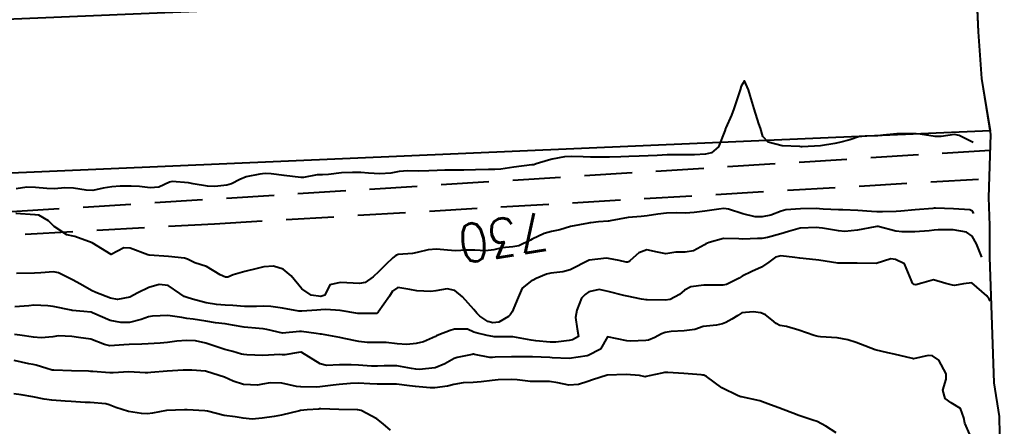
# Model space of a CAD drawing. Header units: metres. Extents: x 298520 to 308411, y 7433745 to 7450750.
# Drawn here: x 304980.6 to 305083, y 7438979.2 to 7439021.7 of the extents above; entities that cross this region are included whole.
import ezdxf
from ezdxf.enums import TextEntityAlignment as Align

# ---------------------------------------------------------------- set-up
doc = ezdxf.new("R2010")
doc.units = ezdxf.units.M
doc.header["$LTSCALE"] = 10
doc.linetypes.add('DASHED', pattern=[0.75, 0.5, -0.25])
for name, color, linetype in [('Area', 45, 'Continuous'), ('Cotas', 45, 'Continuous'), ('Curvas de Nivel 1m', 11, 'Continuous'), ('Curvas de Nivel 5m', 15, 'Continuous'), ('Edificações', 30, 'Continuous'), ('Vias Secundárias', 230, 'DASHED')]:
    doc.layers.add(name, color=color, linetype=linetype)
doc.styles.add('Style-STANDARD', font='STANDARD.shx')

msp = doc.modelspace()

# ---------------------------------------------------------------- linework, layer by layer
at = {"layer": 'Area'}
msp.add_polyline3d([(305071.31, 7439090.26, 754.42), (305072.44, 7439084.03, 750.11), (305073.62, 7439076.82, 751.5), (305073.69, 7439074.1, 749.09), (305075.25, 7439061.37, 739.91), (305077.88, 7439045.01, 740.68), (305079.33, 7439036.11, 742.21), (305079.69, 7439033.22, 734.97), (305080.49, 7439027.68, 731.35), (305080.79, 7439020.4, 735.93), (305081.15, 7439015.51, 735.6), (305082.1, 7439009.65, 731.18), (305081.87, 7439003.09, 730.85), (305082, 7439000.17, 729.77), (305082, 7438996.84, 728.74), (305082.44, 7438983.71, 727.3), (305082.98, 7438980.2, 727.14), (305083.02, 7438978.31, 726.96)], dxfattribs=at)
at = {"layer": 'Curvas de Nivel 1m', "flags": 128}
for points, elevation in [([(305080.29, 7439008.84), (305078.82, 7439009.57), (305078.31, 7439009.68), (305076.94, 7439009.46), (305076.3, 7439009.45), (305074.73, 7439009.7), (305074.31, 7439009.74), (305072.71, 7439009.75), (305072.31, 7439009.73), (305070.88, 7439009.6), (305070.3, 7439009.53), (305069, 7439009.5), (305068.3, 7439009.41), (305067.39, 7439009.12), (305066.3, 7439008.82), (305065.82, 7439008.72), (305064.3, 7439008.5), (305062.4, 7439008.39), (305062.29, 7439008.39), (305062.16, 7439008.41), (305060.29, 7439008.5), (305058.83, 7439008.85), (305058.3, 7439009.47), (305058.03, 7439010.33), (305057.87, 7439010.78), (305057.37, 7439012.34), (305056.96, 7439013.74), (305056.8, 7439014.35), (305056.37, 7439015.28), (305056.02, 7439014.7), (305055.91, 7439014.35), (305055.54, 7439013.17), (305055.25, 7439012.36), (305055, 7439011.69), (305054.43, 7439010.37), (305054.39, 7439010.29), (305054.31, 7439010.04), (305053.65, 7439008.38), (305052.92, 7439007.75), (305052.28, 7439007.61), (305051.14, 7439007.55), (305050.28, 7439007.55), (305049.17, 7439007.55), (305048.28, 7439007.53), (305047.25, 7439007.49), (305046.28, 7439007.45), (305045.34, 7439007.42), (305044.28, 7439007.37), (305043.45, 7439007.33), (305042.27, 7439007.31), (305041.51, 7439007.29), (305040.27, 7439007.29), (305039.5, 7439007.33), (305038.27, 7439007.37), (305037.54, 7439007.32), (305036.27, 7439007.08), (305035.87, 7439006.99), (305034.59, 7439006.61), (305034.36, 7439006.51), (305034.26, 7439006.49), (305034.14, 7439006.49), (305032.26, 7439006.24), (305030.88, 7439006.03), (305030.26, 7439006), (305029.59, 7439006.01), (305028.26, 7439005.97), (305027.03, 7439005.93), (305026.26, 7439005.93), (305025.04, 7439005.94), (305024.25, 7439005.89), (305023.37, 7439005.86), (305022.25, 7439005.85), (305021.16, 7439005.86), (305020.25, 7439005.8), (305019.4, 7439005.64), (305018.25, 7439005.55), (305017.07, 7439005.64), (305016.25, 7439005.7), (305015.38, 7439005.71), (305014.25, 7439005.66), (305012.88, 7439005.5), (305012.25, 7439005.47), (305011.69, 7439005.45), (305010.25, 7439005.17), (305009.99, 7439005.16), (305008.25, 7439005.37), (305006.87, 7439005.56), (305006.25, 7439005.59), (305005.68, 7439005.52), (305004.25, 7439005.24), (305003.62, 7439004.98), (305002.73, 7439004.5), (305002.23, 7439004.39), (305000.99, 7439004.25), (305000.23, 7439004.26), (304998.74, 7439004.53), (304998.24, 7439004.61), (304996.53, 7439004.77), (304996.24, 7439004.69), (304995.15, 7439004.16), (304994.23, 7439004.09), (304993.12, 7439004.22), (304992.23, 7439004.28), (304991.09, 7439004.27), (304990.23, 7439004.19), (304989.33, 7439004.05), (304988.22, 7439003.83), (304987.55, 7439003.85), (304986.23, 7439004.07), (304985.31, 7439004.11), (304984.22, 7439004), (304983.44, 7439004.01), (304982.23, 7439004.14), (304981.32, 7439004.16), (304980.22, 7439004)], 731), ([(305081.19, 7438996.84), (305080.63, 7438998.23), (305080.18, 7438999.03), (305079.58, 7438999.47), (305078.19, 7438999.72), (305076.6, 7438999.69), (305076.19, 7438999.66), (305075.68, 7438999.61), (305074.19, 7438999.49), (305072.84, 7438999.49), (305072.19, 7438999.58), (305070.33, 7439000.04), (305070.19, 7439000.05), (305070.04, 7439000.03), (305068.19, 7438999.67), (305066.86, 7438999.55), (305066.19, 7438999.61), (305064.54, 7438999.89), (305064.19, 7438999.93), (305063.88, 7438999.95), (305062.19, 7438999.87), (305060.96, 7438999.52), (305060.18, 7438999.29), (305058.76, 7438998.91), (305058.18, 7438998.81), (305057.71, 7438998.8), (305056.18, 7438998.74), (305055.77, 7438998.76), (305054.18, 7438998.81), (305052.66, 7438998.39), (305052.33, 7438998.24), (305052.17, 7438998.14), (305051.05, 7438997.53), (305050.16, 7438997.39), (305049.2, 7438997.39), (305048.15, 7438997.2), (305047.26, 7438997.36), (305046.16, 7438997.63), (305045.32, 7438997.31), (305044.41, 7438996.49), (305044.25, 7438996.38), (305044.14, 7438996.34), (305043.99, 7438996.34), (305043.28, 7438996.5), (305042.15, 7438996.72), (305041.94, 7438996.73), (305040.14, 7438996.54), (305038.13, 7438995.53), (305037.38, 7438995.33), (305036.13, 7438995.18), (305035.66, 7438995.06), (305034.59, 7438994.61), (305034.27, 7438994.46), (305034.12, 7438994.4), (305033.13, 7438993.61), (305032.71, 7438992.63), (305032.08, 7438991.14), (305031.88, 7438990.83), (305031.7, 7438990.64), (305030.67, 7438990.05), (305030.07, 7438989.98), (305029.52, 7438990.12), (305028.68, 7438990.68), (305028.4, 7438991), (305028.08, 7438991.38), (305026.89, 7438992.7), (305026.1, 7438993.37), (305025.29, 7438993.53), (305024.1, 7438993.34), (305023.56, 7438993.28), (305022.1, 7438993.33), (305021.38, 7438993.49), (305020.11, 7438993.67), (305019.58, 7438993.3), (305019.26, 7438992.79), (305018.08, 7438991.1), (305017.9, 7438990.98), (305016.07, 7438990.95), (305015.95, 7438990.96), (305014.08, 7438991.28), (305012.6, 7438991.4), (305012.08, 7438991.36), (305011.64, 7438991.32), (305010.08, 7438991.21), (305009.76, 7438991.22), (305008.08, 7438991.51), (305006.83, 7438991.69), (305006.08, 7438991.73), (305005.34, 7438991.7), (305004.08, 7438991.71), (305002.89, 7438991.8), (305002.08, 7438991.85), (305001.18, 7438991.91), (305000.08, 7438992.09), (304998.65, 7438992.48), (304998.09, 7438992.62), (304997.78, 7438992.74), (304997.33, 7438993.05), (304996.11, 7438993.9), (304995.18, 7438994), (304994.1, 7438993.68), (304992.95, 7438993.11), (304992.1, 7438992.68), (304990.81, 7438992.42), (304990.09, 7438992.56), (304988.54, 7438993.16), (304988.11, 7438993.37), (304986.96, 7438994.03), (304986.12, 7438994.49), (304984.66, 7438995.2), (304984.12, 7438995.32), (304982.79, 7438995.23), (304982.12, 7438995.17), (304980.25, 7438995.13)], 729), ([(305082.05, 7438992.27), (305082.02, 7438992.34), (305081.96, 7438992.46), (305081.72, 7438992.81), (305080.12, 7438994.17), (305079.28, 7438994.07), (305078.31, 7438993.9), (305078.12, 7438993.91), (305077.43, 7438994.1), (305076.13, 7438994.49), (305074.91, 7438994.13), (305074.29, 7438993.96), (305074.12, 7438993.99), (305073.92, 7438994.14), (305073.79, 7438994.48), (305073.11, 7438996.15), (305072.15, 7438996.62), (305071.66, 7438996.66), (305070.14, 7438996.18), (305068.14, 7438996.21), (305066.14, 7438996.23), (305064.15, 7438996.53), (305063.84, 7438996.56), (305062.15, 7438996.73), (305061.64, 7438996.8), (305060.15, 7438996.98), (305059.61, 7438996.85), (305058.9, 7438996.32), (305058.14, 7438995.81), (305057.13, 7438995.34), (305056.13, 7438994.85), (305055.81, 7438994.67), (305055.2, 7438994.36), (305054.48, 7438994), (305054.12, 7438993.91), (305052.58, 7438993.93), (305052.12, 7438993.93), (305050.77, 7438993.75), (305050.11, 7438993.41), (305049.57, 7438992.96), (305048.58, 7438992.44), (305048.09, 7438992.37), (305046.18, 7438992.38), (305046.09, 7438992.39), (305045.6, 7438992.47), (305044.1, 7438992.77), (305043.76, 7438992.83), (305042.1, 7438993.28), (305041.17, 7438993.46), (305040.1, 7438993.23), (305039.7, 7438992.95), (305039.33, 7438992.55), (305038.84, 7438991.32), (305038.71, 7438990.56), (305038.88, 7438989.38), (305039.03, 7438988.56), (305038.39, 7438988.23), (305038.05, 7438988.15), (305036.66, 7438987.97), (305036.04, 7438987.98), (305034.54, 7438988.11), (305034.05, 7438988.18), (305032.16, 7438988.53), (305032.05, 7438988.54), (305030.18, 7438988.53), (305030.05, 7438988.55), (305029.46, 7438988.67), (305028.3, 7438988.93), (305028.06, 7438989.03), (305027.41, 7438989.34), (305026.06, 7438989.33), (305025.59, 7438989.18), (305024.4, 7438988.73), (305024.16, 7438988.62), (305024.05, 7438988.56), (305022.8, 7438988), (305022.04, 7438987.84), (305021.08, 7438987.73), (305020.04, 7438987.79), (305018.91, 7438987.93), (305018.04, 7438987.95), (305016.92, 7438987.94), (305016.04, 7438988.04), (305014.52, 7438988.37), (305014.05, 7438988.47), (305012.13, 7438988.8), (305012.05, 7438988.81), (305011.57, 7438988.88), (305010.05, 7438989.09), (305009.86, 7438989.09), (305008.05, 7438988.92), (305006.42, 7438989.31), (305006.06, 7438989.36), (305005.62, 7438989.39), (305004.06, 7438989.54), (305002.83, 7438989.76), (305002.06, 7438989.88), (305001.07, 7438990), (305000.06, 7438990.15), (304998.74, 7438990.36), (304998.07, 7438990.45), (304997.55, 7438990.53), (304996.07, 7438990.75), (304994.47, 7438990.69), (304994.07, 7438990.6), (304993.3, 7438990.33), (304992.06, 7438990.03), (304991.18, 7438990.01), (304990.06, 7438990.23), (304988.2, 7438991.03), (304988.07, 7438991.1), (304988.02, 7438991.11), (304987.3, 7438991.17), (304986.07, 7438991.29), (304985.96, 7438991.31), (304984.08, 7438991.69), (304983.52, 7438991.78), (304982.08, 7438991.82), (304981.55, 7438991.77), (304980.08, 7438991.65)], 728), ([(305079.94, 7438978.31), (305079.39, 7438979.51), (305079.29, 7438980.07), (305078.94, 7438981.05), (305077.97, 7438981.64), (305077.36, 7438982.1), (305077.12, 7438982.96), (305077.45, 7438984.1), (305077.44, 7438984.67), (305076.69, 7438986.1), (305076.03, 7438986.53), (305075.57, 7438986.57), (305074.02, 7438986.24), (305073.92, 7438986.25), (305072.03, 7438986.7), (305071.34, 7438986.86), (305070.04, 7438987.18), (305068.5, 7438987.75), (305068.05, 7438987.94), (305067.18, 7438988.22), (305066.05, 7438988.42), (305064.32, 7438988.52), (305064.06, 7438988.55), (305063.66, 7438988.66), (305062.06, 7438989.24), (305060.77, 7438989.59), (305060.07, 7438989.72), (305059.68, 7438989.91), (305059.22, 7438990.31), (305058.58, 7438990.83), (305058.08, 7438991.03), (305057.28, 7438991.14), (305056.08, 7438991.02), (305055.66, 7438990.77), (305055.05, 7438990.36), (305054.42, 7438990.01), (305054.07, 7438989.88), (305053.44, 7438989.75), (305052.06, 7438989.59), (305051.17, 7438989.3), (305050.06, 7438989.15), (305048.7, 7438989.08), (305048.06, 7438988.97), (305047.68, 7438988.83), (305046.98, 7438988.46), (305046.33, 7438988.19), (305046.05, 7438988.13), (305044.45, 7438988.08), (305044.05, 7438988.12), (305042.05, 7438988.52), (305041.31, 7438987.25), (305040.02, 7438986.56), (305040.01, 7438986.56), (305039.93, 7438986.54), (305038.02, 7438986.27), (305036.27, 7438986.33), (305036.02, 7438986.36), (305034.19, 7438986.44), (305034.02, 7438986.45), (305033.86, 7438986.45), (305032.02, 7438986.45), (305030.29, 7438986.39), (305030.02, 7438986.37), (305029.74, 7438986.38), (305028.14, 7438986.69), (305028.02, 7438986.71), (305028, 7438986.71), (305027.91, 7438986.69), (305026.34, 7438986.38), (305026.02, 7438986.26), (305025.04, 7438985.7), (305024.01, 7438985.28), (305022.37, 7438985.12), (305022.01, 7438985.14), (305021.55, 7438985.23), (305020.01, 7438985.5), (305018.71, 7438985.5), (305018.01, 7438985.46), (305017.36, 7438985.47), (305016.01, 7438985.56), (305015.24, 7438985.61), (305014.01, 7438985.6), (305012.68, 7438985.54), (305012.01, 7438985.7), (305010.09, 7438986.9), (305010.02, 7438986.93), (305009.99, 7438986.94), (305009.74, 7438986.9), (305008.3, 7438986.64), (305008.02, 7438986.66), (305007.77, 7438986.68), (305006.02, 7438986.59), (305004.34, 7438986.64), (305004.02, 7438986.67), (305003.77, 7438986.73), (305002.87, 7438986.99), (305002.03, 7438987.22), (305001.72, 7438987.31), (305000.04, 7438987.86), (304998.96, 7438988.11), (304998.04, 7438988.14), (304997.03, 7438988.07), (304996.04, 7438987.94), (304995.26, 7438987.85), (304994.03, 7438987.81), (304993.37, 7438987.76), (304992.03, 7438987.73), (304991.47, 7438987.68), (304990.03, 7438987.58), (304989.46, 7438987.72), (304988.04, 7438988.27), (304986.75, 7438988.47), (304986.04, 7438988.55), (304984.63, 7438988.62), (304984.04, 7438988.54), (304982.84, 7438988.43), (304982.04, 7438988.51), (304980.61, 7438988.69), (304980.05, 7438988.76)], 727), ([(305065.94, 7438978.51), (305064.87, 7438979.18), (305063.95, 7438979.67), (305063.52, 7438979.83), (305062.16, 7438980.28), (305061.95, 7438980.34), (305061.86, 7438980.37), (305059.96, 7438981.11), (305059.09, 7438981.43), (305057.97, 7438981.83), (305056.06, 7438982.26), (305055.97, 7438982.27), (305055.71, 7438982.35), (305053.99, 7438983.21), (305052.4, 7438984.39), (305052.11, 7438984.51), (305052, 7438984.53), (305051.84, 7438984.57), (305050.01, 7438984.69), (305048.36, 7438984.8), (305048.01, 7438984.79), (305047.71, 7438984.74), (305046.41, 7438984.47), (305046.1, 7438984.37), (305046, 7438984.36), (305045.4, 7438984.48), (305044, 7438984.58), (305042, 7438984.52), (305040.49, 7438984.04), (305039.99, 7438983.86), (305039.01, 7438983.53), (305037.99, 7438983.48), (305036.84, 7438983.73), (305035.99, 7438983.86), (305034.75, 7438983.85), (305033.99, 7438983.86), (305032.59, 7438984.04), (305031.99, 7438984.08), (305030.61, 7438984.04), (305029.99, 7438983.98), (305028.83, 7438983.83), (305027.99, 7438983.77), (305026.96, 7438983.73), (305025.99, 7438983.55), (305025.33, 7438983.37), (305023.98, 7438983.2), (305023.51, 7438983.2), (305021.98, 7438983.33), (305021.33, 7438983.42), (305019.98, 7438983.57), (305019.21, 7438983.57), (305017.98, 7438983.57), (305017.19, 7438983.61), (305015.99, 7438983.68), (305015.17, 7438983.66), (305013.98, 7438983.55), (305013.37, 7438983.47), (305011.98, 7438983.31), (305011.59, 7438983.28), (305009.99, 7438983.29), (305009.54, 7438983.35), (305007.99, 7438983.68), (305006.77, 7438983.71), (305005.99, 7438983.59), (305005.45, 7438983.49), (305003.99, 7438983.54), (305002.91, 7438983.9), (305002, 7438984.3), (305000.11, 7438984.91), (305000, 7438984.93), (304998.59, 7438985.03), (304998, 7438985.05), (304997.67, 7438985.05), (304996, 7438984.93), (304994.3, 7438984.79), (304994, 7438984.77), (304993.69, 7438984.78), (304992, 7438984.86), (304990.35, 7438984.78), (304990, 7438984.78), (304988.25, 7438984.91), (304988, 7438984.92), (304987.77, 7438984.93), (304986, 7438984.97), (304984.15, 7438985.06), (304984, 7438985.06), (304983.87, 7438985.08), (304983.42, 7438985.22), (304982.32, 7438985.55), (304982.01, 7438985.62), (304981.53, 7438985.72), (304980.01, 7438986.04)], 726)]:
    msp.add_lwpolyline(points, dxfattribs=dict(at, elevation=elevation))
at = {"layer": 'Curvas de Nivel 5m', "flags": 128}
for points, elevation in [([(305080.33, 7439001.42), (305080.21, 7439001.64), (305079.92, 7439001.78), (305078.21, 7439001.89), (305076.35, 7439001.97), (305076.21, 7439001.97), (305076.05, 7439001.95), (305074.21, 7439001.81), (305072.7, 7439001.66), (305072.21, 7439001.63), (305070.8, 7439001.59), (305070.21, 7439001.6), (305069.65, 7439001.63), (305068.21, 7439001.71), (305066.66, 7439001.78), (305066.21, 7439001.78), (305064.6, 7439001.86), (305064.21, 7439001.9), (305063.87, 7439001.92), (305062.21, 7439001.91), (305060.7, 7439001.81), (305060.21, 7439001.67), (305059.13, 7439001.25), (305058.2, 7439001.05), (305057.47, 7439001.06), (305056.2, 7439001.39), (305054.69, 7439001.88), (305054.21, 7439001.94), (305053.7, 7439001.87), (305052.21, 7439001.64), (305051.1, 7439001.51), (305050.2, 7439001.44), (305049.24, 7439001.47), (305048.2, 7439001.44), (305047.32, 7439001.34), (305046.2, 7439001.16), (305045.58, 7439001.1), (305044.2, 7439000.99), (305042.32, 7439000.64), (305042.19, 7439000.62), (305042.11, 7439000.61), (305041.12, 7439000.53), (305040.29, 7439000.44), (305040.19, 7439000.43), (305040.07, 7439000.42), (305038.19, 7439000.05), (305037.05, 7438999.72), (305036.18, 7438999.53), (305035.44, 7438999.34), (305034.17, 7438998.73), (305033.98, 7438998.61), (305032.76, 7438998.03), (305032.16, 7438997.93), (305031, 7438997.81), (305030.16, 7438997.61), (305029.3, 7438997.52), (305028.16, 7438997.59), (305027.27, 7438997.59), (305026.16, 7438997.53), (305025.3, 7438997.58), (305024.16, 7438997.67), (305023.29, 7438997.61), (305022.15, 7438997.34), (305021.67, 7438997.24), (305020.15, 7438997.12), (305019.9, 7438997.03), (305019.61, 7438996.79), (305018.86, 7438996.07), (305018.13, 7438995.37), (305017.53, 7438994.81), (305016.72, 7438994.21), (305016.11, 7438994.09), (305014.79, 7438994.17), (305014.11, 7438994.22), (305013.01, 7438993.97), (305012.48, 7438992.87), (305012.09, 7438992.75), (305011.05, 7438992.89), (305010.1, 7438993.53), (305008.98, 7438994.91), (305008.13, 7438995.59), (305007.12, 7438995.92), (305006.13, 7438995.85), (305005.43, 7438995.66), (305004.13, 7438995.35), (305002.92, 7438994.99), (305002.36, 7438994.76), (305002.12, 7438994.76), (305001.56, 7438995.01), (305000.13, 7438995.89), (304998.91, 7438996.26), (304998.14, 7438996.63), (304997.83, 7438996.73), (304996.14, 7438996.91), (304994.17, 7438997.06), (304994.14, 7438997.06), (304994.11, 7438997.05), (304993.97, 7438997.09), (304992.15, 7438997.8), (304991.47, 7438997.81), (304990.14, 7438997.14), (304988.16, 7438998.35), (304986.34, 7438999.02), (304986.17, 7438999.05), (304985.5, 7438999.2), (304984.18, 7439000.05), (304983.61, 7439000.64), (304982.58, 7439001.23), (304982.22, 7439001.27), (304982.19, 7439001.27), (304982.16, 7439001.27), (304980.19, 7439001.42)], 730), ([(305019.36, 7438978.79), (305018.58, 7438979.44), (305017.94, 7438979.97), (305016.28, 7438980.83), (305015.95, 7438980.9), (305015.88, 7438980.9), (305013.95, 7438980.95), (305012.08, 7438981.01), (305011.95, 7438981), (305011.85, 7438980.98), (305010.64, 7438980.89), (305009.95, 7438980.83), (305009.85, 7438980.8), (305007.95, 7438980.33), (305007.21, 7438980.19), (305005.94, 7438980.02), (305004.91, 7438979.92), (305003.94, 7438980.04), (305003.13, 7438980.17), (305001.95, 7438980.31), (305000.22, 7438980.75), (304999.95, 7438980.8), (304998.1, 7438980.89), (304997.95, 7438980.89), (304997.81, 7438980.9), (304995.95, 7438980.83), (304994.47, 7438980.56), (304993.95, 7438980.48), (304993.34, 7438980.5), (304991.95, 7438980.71), (304990.63, 7438981.13), (304989.96, 7438981.41), (304989.59, 7438981.51), (304987.96, 7438981.66), (304987.45, 7438981.68), (304985.96, 7438981.77), (304985.34, 7438981.82), (304983.96, 7438981.92), (304983.16, 7438982.02), (304981.97, 7438982.26), (304980.76, 7438982.46), (304979.97, 7438982.56)], 725)]:
    msp.add_lwpolyline(points, dxfattribs=dict(at, elevation=elevation))
at = {"layer": 'Edificações', "elevation": 732.39}
msp.add_lwpolyline([(305080.56, 7439026.01), (305080.73, 7439021.89), (305080.79, 7439020.4), (305081.15, 7439015.51), (305082.04, 7439010.06), (304922.4, 7439003.14), (304921.77, 7439019.32)], close=True, dxfattribs=at)
at = {"layer": 'Vias Secundárias'}
msp.add_lwpolyline([(304983.22, 7439122.96), (304981.12, 7439117.36, 0.133155), (304980.2, 7439107.65, 0.136486), (304984.26, 7439099.07, -0.325075), (304984.72, 7439093.65, -0.116404), (304980.97, 7439089.82, 0.021884), (304969.25, 7439081.69), (304943.23, 7439066.62, 0.040673), (304932.28, 7439059.03, -0.170277), (304926.01, 7439056.73, -0.003159), (304915.14, 7439056.66, 0.171461), (304909.92, 7439054.82, 0.124182), (304904.18, 7439047.17, 0.070344), (304900.59, 7439033.5, 0.027746), (304899.61, 7439017.24, 0.183161), (304904.44, 7439004.3, 0.130398), (304912.25, 7438999.05, 0.087279), (304928.73, 7438996.41), (305000.96, 7439000.35), (305081.94, 7439005.08)], format="xyb", dxfattribs=at)
at = {"layer": 'Vias Secundárias', "elevation": 731.1}
msp.add_lwpolyline([(305082.04, 7439008.01), (304971.24, 7439001.05), (304933.91, 7438999.2, -0.092805), (304917.51, 7439001.44, -0.14249), (304905.76, 7439009.56, -0.17014), (304902.81, 7439017.7, -0.032432), (304903.59, 7439031.79, -0.083533), (304907.69, 7439045.69, -0.24774), (304915.5, 7439051.41, -0.108439), (304929.47, 7439050.43, 0.036838), (304938.06, 7439048.58, 0.06287), (304956.5, 7439048.34), (304989.79, 7439050.92), (304999.7, 7439052.92), (305009.95, 7439053.02), (305019.78, 7439052.42), (305048.41, 7439054.44), (305076.15, 7439055.78)], format="xyb", dxfattribs=at)

# ---------------------------------------------------------------- texts
at = {"layer": 'Cotas', "style": 'Style-STANDARD'}
msp.add_text('730', height=4, rotation=189.4016, dxfattribs=at).set_placement((305031.12, 7438998.9, 730), align=Align.MIDDLE_CENTER)

doc.saveas('drawing.dxf')
